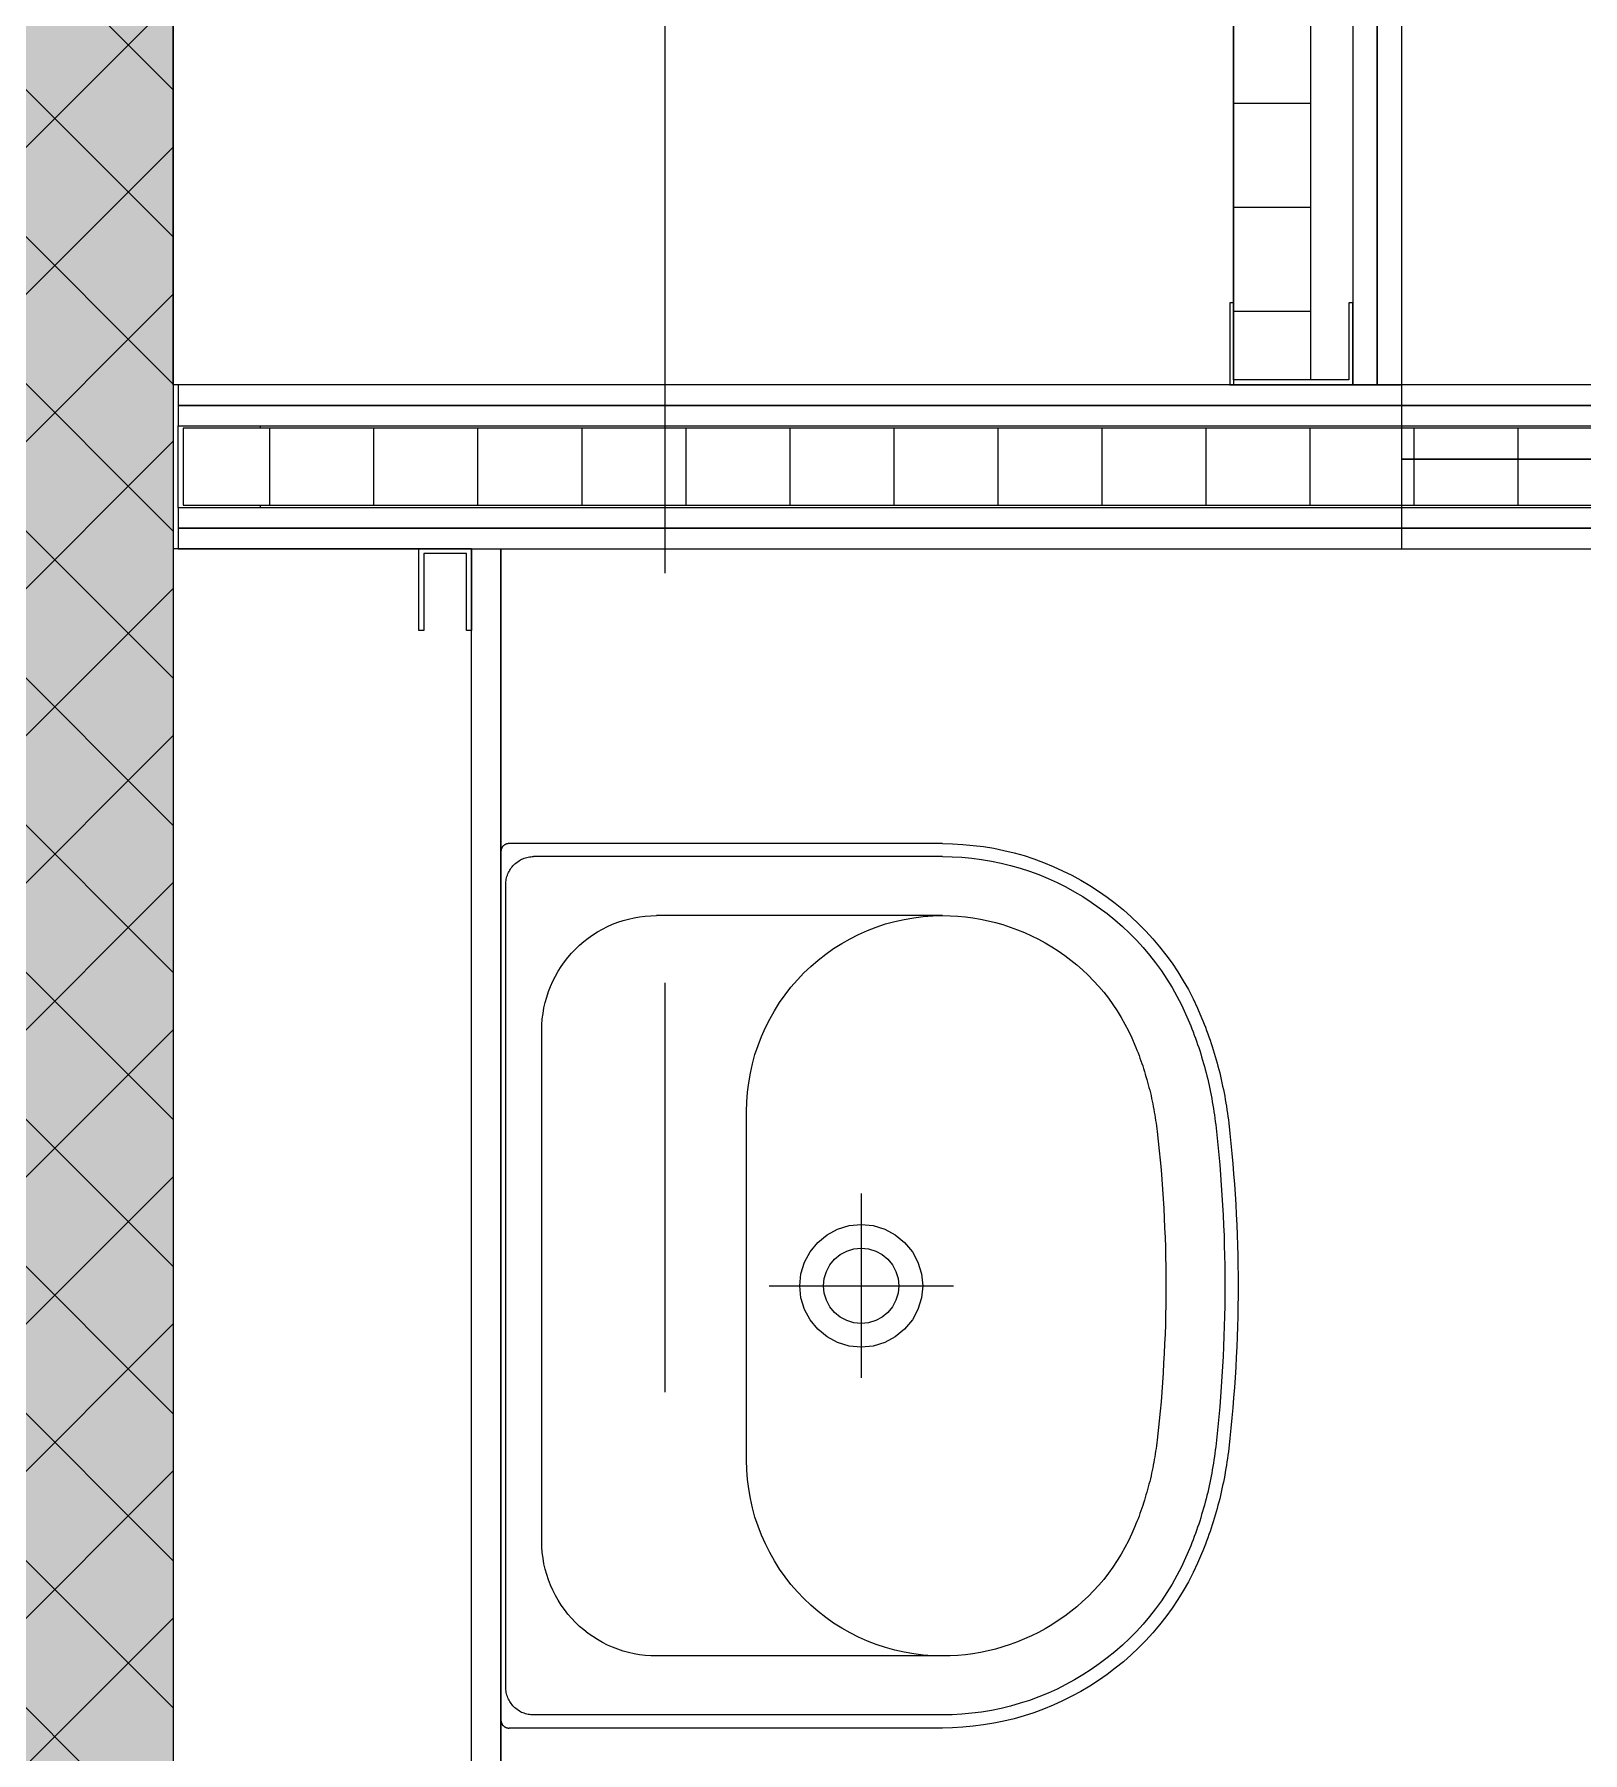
# Model space of a CAD drawing. Header units: millimetres. Extents: x -5 to 111, y -3 to 86.
# Drawn here: x 14.715 to 15.66, y 41.03 to 42.079 of the extents above; entities that cross this region are included whole.
import ezdxf

# ---------------------------------------------------------------- set-up
doc = ezdxf.new("R2010")
doc.units = ezdxf.units.MM
doc.linetypes.add('MITTE', pattern=[2, 1.25, -0.25, 0.25, -0.25])
doc.layers.add('A1------H-', color=8, linetype='Continuous')
for name, color, linetype, lineweight in [('A1E00---E-', 3, 'MITTE', 25), ('A1E6----E-', 3, 'Continuous', 25), ('A1E6----H-', 5, 'Continuous', 18), ('A1I4----E-', 92, 'Continuous', 25), ('A1M11---E-', 3, 'Continuous', 25), ('A1M11---H-', 5, 'Continuous', 25), ('A1Z21---E-', 210, 'Continuous', 18)]:
    doc.layers.add(name, color=color, linetype=linetype, lineweight=lineweight)
doc.styles.add('ARIAL', font='ARIAL.TTF')

# ---------------------------------------------------------------- blocks, each defined once
blk = doc.blocks.new('BBL Waschtisch')
at = {"layer": 'A1I4----E-', "lineweight": 5}
for p, q in [((-0.2699, 0.2207), (-0.27, 0.2205)), ((-0.27, 0.2205), (-0.27, 0.2202)), ((-0.2698, 0.2215), (-0.2699, 0.2212)), ((-0.2699, 0.2212), (-0.2699, 0.221)), ((-0.2699, 0.221), (-0.2699, 0.2207)), ((-0.2697, 0.2217), (-0.2698, 0.2215)), ((-0.2696, 0.2219), (-0.2697, 0.2217)), ((-0.2695, 0.2221), (-0.2696, 0.2219)), ((-0.2694, 0.2224), (-0.2695, 0.2221)), ((-0.2693, 0.2226), (-0.2694, 0.2224)), ((-0.2692, 0.2228), (-0.2693, 0.2226)), ((-0.269, 0.223), (-0.2692, 0.2228)), ((-0.2689, 0.2232), (-0.269, 0.223)), ((-0.2687, 0.2234), (-0.2689, 0.2232)), ((-0.2685, 0.2235), (-0.2687, 0.2234)), ((-0.2684, 0.2237), (-0.2685, 0.2235)), ((-0.2682, 0.2239), (-0.2684, 0.2237)), ((-0.268, 0.224), (-0.2682, 0.2239)), ((-0.2678, 0.2242), (-0.268, 0.224)), ((-0.2676, 0.2243), (-0.2678, 0.2242)), ((-0.2674, 0.2244), (-0.2676, 0.2243)), ((-0.2671, 0.2245), (-0.2674, 0.2244)), ((-0.2669, 0.2246), (-0.2671, 0.2245)), ((-0.2667, 0.2247), (-0.2669, 0.2246)), ((-0.2665, 0.2248), (-0.2667, 0.2247)), ((-0.2662, 0.2249), (-0.2665, 0.2248)), ((-0.266, 0.2249), (-0.2662, 0.2249)), ((-0.2657, 0.2249), (-0.266, 0.2249)), ((-0.2655, 0.225), (-0.2657, 0.2249)), ((-0.2652, 0.225), (-0.2655, 0.225)), ((-0.265, 0.225), (-0.2652, 0.225)), ((-0.265, 0.225), (0.265, 0.225)), ((-0.253, 0.22), (-0.2523, 0.2204)), ((-0.2523, 0.2204), (-0.2515, 0.2207)), ((-0.2515, 0.2207), (-0.2507, 0.221)), ((-0.2507, 0.221), (-0.2499, 0.2213)), ((-0.2499, 0.2213), (-0.2491, 0.2215)), ((-0.2491, 0.2215), (-0.2483, 0.2217)), ((-0.2483, 0.2217), (-0.2475, 0.2218)), ((-0.2475, 0.2218), (-0.2467, 0.2219)), ((-0.2467, 0.2219), (-0.2458, 0.222)), ((-0.2458, 0.222), (-0.245, 0.222)), ((-0.245, 0.222), (0.245, 0.222)), ((0.245, 0.222), (0.2458, 0.222)), ((0.2458, 0.222), (0.2467, 0.2219)), ((0.2467, 0.2219), (0.2475, 0.2218)), ((0.2475, 0.2218), (0.2483, 0.2217)), ((0.2483, 0.2217), (0.2491, 0.2215)), ((0.2491, 0.2215), (0.2499, 0.2213)), ((0.2499, 0.2213), (0.2507, 0.221)), ((0.2507, 0.221), (0.2515, 0.2207)), ((0.2515, 0.2207), (0.2523, 0.2204)), ((0.2523, 0.2204), (0.253, 0.22)), ((0.2652, 0.225), (0.265, 0.225)), ((0.2655, 0.225), (0.2652, 0.225)), ((0.2657, 0.2249), (0.2655, 0.225)), ((0.266, 0.2249), (0.2657, 0.2249)), ((0.2662, 0.2249), (0.266, 0.2249)), ((0.2665, 0.2248), (0.2662, 0.2249)), ((0.2667, 0.2247), (0.2665, 0.2248)), ((0.2669, 0.2246), (0.2667, 0.2247)), ((0.2671, 0.2245), (0.2669, 0.2246)), ((0.2674, 0.2244), (0.2671, 0.2245)), ((0.2676, 0.2243), (0.2674, 0.2244)), ((0.2678, 0.2242), (0.2676, 0.2243)), ((0.268, 0.224), (0.2678, 0.2242)), ((0.2682, 0.2239), (0.268, 0.224)), ((0.2684, 0.2237), (0.2682, 0.2239)), ((0.2685, 0.2235), (0.2684, 0.2237)), ((0.2687, 0.2234), (0.2685, 0.2235)), ((0.2689, 0.2232), (0.2687, 0.2234)), ((0.269, 0.223), (0.2689, 0.2232)), ((0.2692, 0.2228), (0.269, 0.223)), ((0.2693, 0.2226), (0.2692, 0.2228)), ((0.2694, 0.2224), (0.2693, 0.2226)), ((0.2695, 0.2221), (0.2694, 0.2224)), ((0.2696, 0.2219), (0.2695, 0.2221)), ((0.2697, 0.2217), (0.2696, 0.2219)), ((0.2698, 0.2215), (0.2697, 0.2217)), ((0.2699, 0.2212), (0.2698, 0.2215)), ((0.2699, 0.221), (0.2699, 0.2212)), ((0.2699, 0.2207), (0.2699, 0.221)), ((0.27, 0.2205), (0.2699, 0.2207)), ((0.27, 0.2202), (0.27, 0.2205)), ((-0.27, 0.2202), (-0.27, 0.22)), ((-0.27, -0.0445), (-0.27, 0.22)), ((-0.2615, 0.2091), (-0.2613, 0.2099)), ((-0.2613, 0.2099), (-0.261, 0.2107)), ((-0.261, 0.2107), (-0.2607, 0.2115)), ((-0.2607, 0.2115), (-0.2604, 0.2123)), ((-0.2604, 0.2123), (-0.26, 0.213)), ((-0.26, 0.213), (-0.2596, 0.2137)), ((-0.2596, 0.2137), (-0.2591, 0.2144)), ((-0.2591, 0.2144), (-0.2587, 0.2151)), ((-0.2587, 0.2151), (-0.2581, 0.2158)), ((-0.2581, 0.2158), (-0.2576, 0.2164)), ((-0.2576, 0.2164), (-0.257, 0.217)), ((-0.257, 0.217), (-0.2564, 0.2176)), ((-0.2564, 0.2176), (-0.2558, 0.2181)), ((-0.2558, 0.2181), (-0.2551, 0.2187)), ((-0.2551, 0.2187), (-0.2544, 0.2191)), ((-0.2544, 0.2191), (-0.2537, 0.2196)), ((-0.2537, 0.2196), (-0.253, 0.22)), ((0.253, 0.22), (0.2537, 0.2196)), ((0.2537, 0.2196), (0.2544, 0.2191)), ((0.2544, 0.2191), (0.2551, 0.2187)), ((0.2551, 0.2187), (0.2558, 0.2181)), ((0.2558, 0.2181), (0.2564, 0.2176)), ((0.2564, 0.2176), (0.257, 0.217)), ((0.257, 0.217), (0.2576, 0.2164)), ((0.2576, 0.2164), (0.2581, 0.2158)), ((0.2581, 0.2158), (0.2587, 0.2151)), ((0.2587, 0.2151), (0.2591, 0.2144)), ((0.2591, 0.2144), (0.2596, 0.2137)), ((0.2596, 0.2137), (0.26, 0.213)), ((0.26, 0.213), (0.2604, 0.2123)), ((0.2604, 0.2123), (0.2607, 0.2115)), ((0.2607, 0.2115), (0.261, 0.2107)), ((0.261, 0.2107), (0.2613, 0.2099)), ((0.2613, 0.2099), (0.2615, 0.2091)), ((0.27, 0.22), (0.27, 0.2202)), ((0.27, -0.0445), (0.27, 0.22)), ((-0.27, 0.016), (-0.27, 0.203)), ((-0.262, 0.2058), (-0.2619, 0.2067)), ((-0.262, 0.205), (-0.262, 0.2058)), ((-0.262, -0.0445), (-0.262, 0.205)), ((-0.2619, 0.2067), (-0.2618, 0.2075)), ((-0.2618, 0.2075), (-0.2617, 0.2083)), ((-0.2617, 0.2083), (-0.2615, 0.2091)), ((-0.1663, 0.1992), (-0.1629, 0.1997)), ((-0.1629, 0.1997), (-0.1594, 0.1999)), ((-0.1594, 0.1999), (-0.156, 0.2)), ((-0.156, 0.2), (0.156, 0.2)), ((0.156, 0.2), (0.1594, 0.1999)), ((0.1594, 0.1999), (0.1629, 0.1997)), ((0.1629, 0.1997), (0.1663, 0.1992)), ((0.2615, 0.2091), (0.2617, 0.2083)), ((0.2617, 0.2083), (0.2618, 0.2075)), ((0.2618, 0.2075), (0.2619, 0.2067)), ((0.2619, 0.2067), (0.262, 0.2058)), ((0.262, 0.2058), (0.262, 0.205)), ((0.262, -0.0445), (0.262, 0.205)), ((0.27, 0.016), (0.27, 0.203)), ((-0.1949, 0.1882), (-0.192, 0.19)), ((-0.192, 0.19), (-0.189, 0.1917)), ((-0.189, 0.1917), (-0.1859, 0.1933)), ((-0.1859, 0.1933), (-0.1828, 0.1947)), ((-0.1828, 0.1947), (-0.1796, 0.1959)), ((-0.1796, 0.1959), (-0.1763, 0.197)), ((-0.1763, 0.197), (-0.173, 0.1979)), ((-0.173, 0.1979), (-0.1697, 0.1987)), ((-0.1697, 0.1987), (-0.1663, 0.1992)), ((0.1663, 0.1992), (0.1697, 0.1987)), ((0.1697, 0.1987), (0.173, 0.1979)), ((0.173, 0.1979), (0.1763, 0.197)), ((0.1763, 0.197), (0.1796, 0.1959)), ((0.1796, 0.1959), (0.1828, 0.1947)), ((0.1828, 0.1947), (0.1859, 0.1933)), ((0.1859, 0.1933), (0.189, 0.1917)), ((0.189, 0.1917), (0.192, 0.19)), ((0.192, 0.19), (0.1949, 0.1882)), ((-0.2079, 0.177), (-0.2055, 0.1795)), ((-0.2055, 0.1795), (-0.203, 0.1819)), ((-0.203, 0.1819), (-0.2004, 0.1841)), ((-0.2004, 0.1841), (-0.1977, 0.1862)), ((-0.1977, 0.1862), (-0.1949, 0.1882)), ((0.1949, 0.1882), (0.1977, 0.1862)), ((0.1977, 0.1862), (0.2004, 0.1841)), ((0.2004, 0.1841), (0.203, 0.1819)), ((0.203, 0.1819), (0.2055, 0.1795)), ((0.2055, 0.1795), (0.2079, 0.177)), ((-0.216, 0.166), (-0.2142, 0.1689)), ((-0.2142, 0.1689), (-0.2122, 0.1717)), ((-0.2122, 0.1717), (-0.2101, 0.1744)), ((-0.2101, 0.1744), (-0.2079, 0.177)), ((0.2079, 0.177), (0.2101, 0.1744)), ((0.2101, 0.1744), (0.2122, 0.1717)), ((0.2122, 0.1717), (0.2142, 0.1689)), ((0.2142, 0.1689), (0.216, 0.166)), ((-0.2207, 0.1568), (-0.2193, 0.1599)), ((-0.2193, 0.1599), (-0.2177, 0.163)), ((-0.2177, 0.163), (-0.216, 0.166)), ((0.216, 0.166), (0.2177, 0.163)), ((0.2177, 0.163), (0.2193, 0.1599)), ((0.2193, 0.1599), (0.2207, 0.1568)), ((-0.2247, 0.1437), (-0.2239, 0.147)), ((-0.2239, 0.147), (-0.223, 0.1503)), ((-0.223, 0.1503), (-0.2219, 0.1536)), ((-0.2219, 0.1536), (-0.2207, 0.1568)), ((0.2207, 0.1568), (0.2219, 0.1536)), ((0.2219, 0.1536), (0.223, 0.1503)), ((0.223, 0.1503), (0.2239, 0.147)), ((0.2239, 0.147), (0.2247, 0.1437)), ((-0.2259, 0.1334), (-0.2257, 0.1369)), ((-0.2257, 0.1369), (-0.2252, 0.1403)), ((-0.2252, 0.1403), (-0.2247, 0.1437)), ((0.2247, 0.1437), (0.2252, 0.1403)), ((0.2252, 0.1403), (0.2257, 0.1369)), ((0.2257, 0.1369), (0.2259, 0.1334)), ((-0.226, 0.13), (-0.2259, 0.1334)), ((-0.226, -0.0445), (-0.226, 0.13)), ((0.2259, 0.1334), (0.226, 0.13)), ((0.226, -0.0445), (0.226, 0.13)), ((-0.1298, 0.0727), (-0.124, 0.0737)), ((-0.124, 0.0737), (-0.1182, 0.0744)), ((-0.1182, 0.0744), (-0.1124, 0.0749)), ((-0.1124, 0.0749), (-0.1065, 0.075)), ((-0.1065, 0.075), (0.1065, 0.075)), ((0.1065, 0.075), (0.1124, 0.0749)), ((0.1124, 0.0749), (0.1182, 0.0744)), ((0.1182, 0.0744), (0.124, 0.0737)), ((0.124, 0.0737), (0.1298, 0.0727)), ((-0.1628, 0.0609), (-0.1576, 0.0635)), ((-0.1576, 0.0635), (-0.1522, 0.0659)), ((-0.1522, 0.0659), (-0.1468, 0.068)), ((-0.1468, 0.068), (-0.1412, 0.0699)), ((-0.1412, 0.0699), (-0.1355, 0.0714)), ((-0.1355, 0.0714), (-0.1298, 0.0727)), ((0.1298, 0.0727), (0.1355, 0.0714)), ((0.1355, 0.0714), (0.1412, 0.0699)), ((0.1412, 0.0699), (0.1468, 0.068)), ((0.1468, 0.068), (0.1522, 0.0659)), ((0.1522, 0.0659), (0.1576, 0.0635)), ((0.1576, 0.0635), (0.1628, 0.0609)), ((-0.1777, 0.0515), (-0.1729, 0.0549)), ((-0.1729, 0.0549), (-0.1679, 0.058)), ((-0.1679, 0.058), (-0.1628, 0.0609)), ((0, 0.0612), (0, -0.0513)), ((0.1628, 0.0609), (0.1679, 0.058)), ((0.1679, 0.058), (0.1729, 0.0549)), ((0.1729, 0.0549), (0.1777, 0.0515)), ((-0.191, 0.04), (-0.1868, 0.044)), ((-0.1868, 0.044), (-0.1823, 0.0479)), ((-0.1823, 0.0479), (-0.1777, 0.0515)), ((-0.0073, 0.0418), (0, 0.0425)), ((-0.0073, 0.0418), (0, 0.0425)), ((0, 0.0425), (0.0073, 0.0418)), ((0, 0.0425), (0.0073, 0.0418)), ((0.1777, 0.0515), (0.1823, 0.0479)), ((0.1823, 0.0479), (0.1868, 0.044)), ((0.1868, 0.044), (0.191, 0.04)), ((-0.1989, 0.0313), (-0.195, 0.0358)), ((-0.195, 0.0358), (-0.191, 0.04)), ((-0.0312, 0.0258), (-0.0265, 0.0315)), ((-0.0312, 0.0258), (-0.0265, 0.0315)), ((-0.0265, 0.0315), (-0.0208, 0.0362)), ((-0.0265, 0.0315), (-0.0208, 0.0362)), ((-0.0208, 0.0362), (-0.0144, 0.0396)), ((-0.0208, 0.0362), (-0.0144, 0.0396)), ((-0.0144, 0.0396), (-0.0073, 0.0418)), ((-0.0144, 0.0396), (-0.0073, 0.0418)), ((0.0073, 0.0418), (0.0144, 0.0396)), ((0.0073, 0.0418), (0.0144, 0.0396)), ((0.0144, 0.0396), (0.0208, 0.0362)), ((0.0144, 0.0396), (0.0208, 0.0362)), ((0.0208, 0.0362), (0.0265, 0.0315)), ((0.0208, 0.0362), (0.0265, 0.0315)), ((0.0265, 0.0315), (0.0312, 0.0258)), ((0.0265, 0.0315), (0.0312, 0.0258)), ((0.191, 0.04), (0.195, 0.0358)), ((0.195, 0.0358), (0.1989, 0.0313)), ((-0.209, 0.0169), (-0.2059, 0.0219)), ((-0.2059, 0.0219), (-0.2025, 0.0267)), ((-0.2025, 0.0267), (-0.1989, 0.0313)), ((-0.0346, 0.0194), (-0.0312, 0.0258)), ((-0.0346, 0.0194), (-0.0312, 0.0258)), ((-0.0191, 0.0178), (-0.0163, 0.0213)), ((-0.0191, 0.0178), (-0.0163, 0.0213)), ((-0.0163, 0.0213), (-0.0128, 0.0241)), ((-0.0163, 0.0213), (-0.0128, 0.0241)), ((-0.0128, 0.0241), (-0.0088, 0.0262)), ((-0.0128, 0.0241), (-0.0088, 0.0262)), ((-0.0088, 0.0262), (-0.0045, 0.0276)), ((-0.0088, 0.0262), (-0.0045, 0.0276)), ((-0.0045, 0.0276), (0, 0.028)), ((-0.0045, 0.0276), (0, 0.028)), ((0, 0.028), (0.0045, 0.0276)), ((0, 0.028), (0.0045, 0.0276)), ((0.0045, 0.0276), (0.0088, 0.0262)), ((0.0045, 0.0276), (0.0088, 0.0262)), ((0.0088, 0.0262), (0.0128, 0.0241)), ((0.0088, 0.0262), (0.0128, 0.0241)), ((0.0128, 0.0241), (0.0163, 0.0213)), ((0.0128, 0.0241), (0.0163, 0.0213)), ((0.0163, 0.0213), (0.0191, 0.0178)), ((0.0163, 0.0213), (0.0191, 0.0178)), ((0.0312, 0.0258), (0.0346, 0.0194)), ((0.0312, 0.0258), (0.0346, 0.0194)), ((0.1989, 0.0313), (0.2025, 0.0267)), ((0.2025, 0.0267), (0.2059, 0.0219)), ((0.2059, 0.0219), (0.209, 0.0169)), ((-0.2145, 0.0066), (-0.2119, 0.0118)), ((-0.2119, 0.0118), (-0.209, 0.0169)), ((-0.0375, 0.005), (-0.0368, 0.0123)), ((-0.0375, 0.005), (-0.0368, 0.0123)), ((-0.0368, 0.0123), (-0.0346, 0.0194)), ((-0.0368, 0.0123), (-0.0346, 0.0194)), ((-0.0226, 0.0095), (-0.0212, 0.0138)), ((-0.0226, 0.0095), (-0.0212, 0.0138)), ((-0.0212, 0.0138), (-0.0191, 0.0178)), ((-0.0212, 0.0138), (-0.0191, 0.0178)), ((0.0191, 0.0178), (0.0212, 0.0138)), ((0.0191, 0.0178), (0.0212, 0.0138)), ((0.0212, 0.0138), (0.0226, 0.0095)), ((0.0212, 0.0138), (0.0226, 0.0095)), ((0.0346, 0.0194), (0.0368, 0.0123)), ((0.0346, 0.0194), (0.0368, 0.0123)), ((0.0368, 0.0123), (0.0375, 0.005)), ((0.0368, 0.0123), (0.0375, 0.005)), ((0.209, 0.0169), (0.2119, 0.0118)), ((0.2119, 0.0118), (0.2145, 0.0066)), ((-0.219, -0.0042), (-0.2169, 0.0012)), ((-0.2169, 0.0012), (-0.2145, 0.0066)), ((0.0563, 0.005), (-0.0562, 0.005)), ((-0.0368, -0.0023), (-0.0375, 0.005)), ((-0.0368, -0.0023), (-0.0375, 0.005)), ((-0.023, 0.005), (-0.0226, 0.0095)), ((-0.023, 0.005), (-0.0226, 0.0095)), ((-0.0226, 0.0005), (-0.023, 0.005)), ((-0.0226, 0.0005), (-0.023, 0.005)), ((-0.0212, -0.0038), (-0.0226, 0.0005)), ((-0.0212, -0.0038), (-0.0226, 0.0005)), ((0.0226, 0.0005), (0.0212, -0.0038)), ((0.0226, 0.0005), (0.0212, -0.0038)), ((0.0226, 0.0095), (0.023, 0.005)), ((0.0226, 0.0095), (0.023, 0.005)), ((0.023, 0.005), (0.0226, 0.0005)), ((0.023, 0.005), (0.0226, 0.0005)), ((0.0375, 0.005), (0.0368, -0.0023)), ((0.0375, 0.005), (0.0368, -0.0023)), ((0.2145, 0.0066), (0.2169, 0.0012)), ((0.2169, 0.0012), (0.219, -0.0042)), ((-0.2224, -0.0155), (-0.2209, -0.0098)), ((-0.2209, -0.0098), (-0.219, -0.0042)), ((-0.0346, -0.0094), (-0.0368, -0.0023)), ((-0.0346, -0.0094), (-0.0368, -0.0023)), ((-0.0312, -0.0158), (-0.0346, -0.0094)), ((-0.0312, -0.0158), (-0.0346, -0.0094)), ((-0.0191, -0.0078), (-0.0212, -0.0038)), ((-0.0191, -0.0078), (-0.0212, -0.0038)), ((-0.0163, -0.0113), (-0.0191, -0.0078)), ((-0.0163, -0.0113), (-0.0191, -0.0078)), ((0.0191, -0.0078), (0.0163, -0.0113)), ((0.0191, -0.0078), (0.0163, -0.0113)), ((0.0212, -0.0038), (0.0191, -0.0078)), ((0.0212, -0.0038), (0.0191, -0.0078)), ((0.0346, -0.0094), (0.0312, -0.0158)), ((0.0346, -0.0094), (0.0312, -0.0158)), ((0.0368, -0.0023), (0.0346, -0.0094)), ((0.0368, -0.0023), (0.0346, -0.0094)), ((0.219, -0.0042), (0.2209, -0.0098)), ((0.2209, -0.0098), (0.2224, -0.0155)), ((-0.2237, -0.0212), (-0.2224, -0.0155)), ((-0.0265, -0.0215), (-0.0312, -0.0158)), ((-0.0265, -0.0215), (-0.0312, -0.0158)), ((-0.0128, -0.0141), (-0.0163, -0.0113)), ((-0.0128, -0.0141), (-0.0163, -0.0113)), ((-0.0088, -0.0162), (-0.0128, -0.0141)), ((-0.0088, -0.0162), (-0.0128, -0.0141)), ((-0.0045, -0.0176), (-0.0088, -0.0162)), ((-0.0045, -0.0176), (-0.0088, -0.0162)), ((0, -0.018), (-0.0045, -0.0176)), ((0, -0.018), (-0.0045, -0.0176)), ((0.0045, -0.0176), (0, -0.018)), ((0.0045, -0.0176), (0, -0.018)), ((0.0088, -0.0162), (0.0045, -0.0176)), ((0.0088, -0.0162), (0.0045, -0.0176)), ((0.0128, -0.0141), (0.0088, -0.0162)), ((0.0128, -0.0141), (0.0088, -0.0162)), ((0.0163, -0.0113), (0.0128, -0.0141)), ((0.0163, -0.0113), (0.0128, -0.0141)), ((0.0312, -0.0158), (0.0265, -0.0215)), ((0.0312, -0.0158), (0.0265, -0.0215)), ((0.2224, -0.0155), (0.2237, -0.0212)), ((-0.2254, -0.0328), (-0.2247, -0.027)), ((-0.2247, -0.027), (-0.2237, -0.0212)), ((-0.0208, -0.0262), (-0.0265, -0.0215)), ((-0.0208, -0.0262), (-0.0265, -0.0215)), ((-0.0144, -0.0296), (-0.0208, -0.0262)), ((-0.0144, -0.0296), (-0.0208, -0.0262)), ((-0.0073, -0.0318), (-0.0144, -0.0296)), ((-0.0073, -0.0318), (-0.0144, -0.0296)), ((0.0144, -0.0296), (0.0073, -0.0318)), ((0.0144, -0.0296), (0.0073, -0.0318)), ((0.0208, -0.0262), (0.0144, -0.0296)), ((0.0208, -0.0262), (0.0144, -0.0296)), ((0.0265, -0.0215), (0.0208, -0.0262)), ((0.0265, -0.0215), (0.0208, -0.0262)), ((0.2237, -0.0212), (0.2247, -0.027)), ((0.2247, -0.027), (0.2254, -0.0328)), ((-0.226, -0.0445), (-0.2259, -0.0386)), ((-0.2259, -0.0386), (-0.2254, -0.0328)), ((0, -0.0325), (-0.0073, -0.0318)), ((0, -0.0325), (-0.0073, -0.0318)), ((0.0073, -0.0318), (0, -0.0325)), ((0.0073, -0.0318), (0, -0.0325)), ((0.2254, -0.0328), (0.2259, -0.0386)), ((0.2259, -0.0386), (0.226, -0.0445)), ((-0.2699, -0.0508), (-0.27, -0.0445)), ((-0.2695, -0.0571), (-0.2699, -0.0508)), ((-0.2619, -0.0505), (-0.262, -0.0445)), ((-0.2616, -0.0565), (-0.2619, -0.0505)), ((-0.2259, -0.0492), (-0.226, -0.0445)), ((-0.2257, -0.0539), (-0.2259, -0.0492)), ((0.2259, -0.0492), (0.2257, -0.0539)), ((0.226, -0.0445), (0.2259, -0.0492)), ((0.2619, -0.0505), (0.2616, -0.0565)), ((0.262, -0.0445), (0.2619, -0.0505)), ((0.2699, -0.0508), (0.2695, -0.0571)), ((0.27, -0.0445), (0.2699, -0.0508)), ((-0.2689, -0.0634), (-0.2695, -0.0571)), ((-0.261, -0.0625), (-0.2616, -0.0565)), ((-0.2602, -0.0685), (-0.261, -0.0625)), ((-0.2252, -0.0586), (-0.2257, -0.0539)), ((-0.2246, -0.0632), (-0.2252, -0.0586)), ((0.2252, -0.0586), (0.2246, -0.0632)), ((0.2257, -0.0539), (0.2252, -0.0586)), ((0.261, -0.0625), (0.2602, -0.0685)), ((0.2616, -0.0565), (0.261, -0.0625)), ((0.2695, -0.0571), (0.2689, -0.0634)), ((-0.2681, -0.0697), (-0.2689, -0.0634)), ((-0.2671, -0.0759), (-0.2681, -0.0697)), ((-0.2592, -0.0745), (-0.2602, -0.0685)), ((-0.2238, -0.0678), (-0.2246, -0.0632)), ((-0.2229, -0.0724), (-0.2238, -0.0678)), ((-0.2218, -0.077), (-0.2229, -0.0724)), ((0.2229, -0.0724), (0.2218, -0.077)), ((0.2238, -0.0678), (0.2229, -0.0724)), ((0.2246, -0.0632), (0.2238, -0.0678)), ((0.2602, -0.0685), (0.2592, -0.0745)), ((0.2681, -0.0697), (0.2671, -0.0759)), ((0.2689, -0.0634), (0.2681, -0.0697)), ((-0.2658, -0.0821), (-0.2671, -0.0759)), ((-0.2643, -0.0883), (-0.2658, -0.0821)), ((-0.258, -0.0804), (-0.2592, -0.0745)), ((-0.2566, -0.0862), (-0.258, -0.0804)), ((-0.2205, -0.0815), (-0.2218, -0.077)), ((-0.219, -0.086), (-0.2205, -0.0815)), ((0.2205, -0.0815), (0.219, -0.086)), ((0.2218, -0.077), (0.2205, -0.0815)), ((0.258, -0.0804), (0.2566, -0.0862)), ((0.2592, -0.0745), (0.258, -0.0804)), ((0.2658, -0.0821), (0.2643, -0.0883)), ((0.2671, -0.0759), (0.2658, -0.0821)), ((-0.2626, -0.0944), (-0.2643, -0.0883)), ((-0.2606, -0.1004), (-0.2626, -0.0944)), ((-0.2549, -0.092), (-0.2566, -0.0862)), ((-0.2531, -0.0977), (-0.2549, -0.092)), ((-0.2174, -0.0904), (-0.219, -0.086)), ((-0.2156, -0.0947), (-0.2174, -0.0904)), ((0.2174, -0.0904), (0.2156, -0.0947)), ((0.219, -0.086), (0.2174, -0.0904)), ((0.2549, -0.092), (0.2531, -0.0977)), ((0.2566, -0.0862), (0.2549, -0.092)), ((0.2626, -0.0944), (0.2606, -0.1004)), ((0.2643, -0.0883), (0.2626, -0.0944)), ((-0.2584, -0.1063), (-0.2606, -0.1004)), ((-0.251, -0.1034), (-0.2531, -0.0977)), ((-0.2487, -0.109), (-0.251, -0.1034)), ((-0.2137, -0.099), (-0.2156, -0.0947)), ((-0.2116, -0.1032), (-0.2137, -0.099)), ((-0.2094, -0.1073), (-0.2116, -0.1032)), ((0.2116, -0.1032), (0.2094, -0.1073)), ((0.2137, -0.099), (0.2116, -0.1032)), ((0.2156, -0.0947), (0.2137, -0.099)), ((0.251, -0.1034), (0.2487, -0.109)), ((0.2531, -0.0977), (0.251, -0.1034)), ((0.2606, -0.1004), (0.2584, -0.1063)), ((-0.256, -0.1122), (-0.2584, -0.1063)), ((-0.2534, -0.1179), (-0.256, -0.1122)), ((-0.2462, -0.1145), (-0.2487, -0.109)), ((-0.2435, -0.1199), (-0.2462, -0.1145)), ((-0.207, -0.1114), (-0.2094, -0.1073)), ((-0.2044, -0.1153), (-0.207, -0.1114)), ((-0.2017, -0.1192), (-0.2044, -0.1153)), ((0.2044, -0.1153), (0.2017, -0.1192)), ((0.207, -0.1114), (0.2044, -0.1153)), ((0.2094, -0.1073), (0.207, -0.1114)), ((0.2462, -0.1145), (0.2435, -0.1199)), ((0.2487, -0.109), (0.2462, -0.1145)), ((0.256, -0.1122), (0.2534, -0.1179)), ((0.2584, -0.1063), (0.256, -0.1122)), ((-0.2506, -0.1236), (-0.2534, -0.1179)), ((-0.2476, -0.1291), (-0.2506, -0.1236)), ((-0.2406, -0.1252), (-0.2435, -0.1199)), ((-0.2376, -0.1303), (-0.2406, -0.1252)), ((-0.1989, -0.1229), (-0.2017, -0.1192)), ((-0.1959, -0.1266), (-0.1989, -0.1229)), ((0.1989, -0.1229), (0.1959, -0.1266)), ((0.2017, -0.1192), (0.1989, -0.1229)), ((0.2406, -0.1252), (0.2376, -0.1303)), ((0.2435, -0.1199), (0.2406, -0.1252)), ((0.2506, -0.1236), (0.2476, -0.1291)), ((0.2534, -0.1179), (0.2506, -0.1236)), ((-0.2444, -0.1346), (-0.2476, -0.1291)), ((-0.2409, -0.1399), (-0.2444, -0.1346)), ((-0.2343, -0.1354), (-0.2376, -0.1303)), ((-0.2308, -0.1403), (-0.2343, -0.1354)), ((-0.1928, -0.1301), (-0.1959, -0.1266)), ((-0.1896, -0.1335), (-0.1928, -0.1301)), ((-0.1862, -0.1368), (-0.1896, -0.1335)), ((0.1896, -0.1335), (0.1862, -0.1368)), ((0.1928, -0.1301), (0.1896, -0.1335)), ((0.1959, -0.1266), (0.1928, -0.1301)), ((0.2343, -0.1354), (0.2308, -0.1403)), ((0.2376, -0.1303), (0.2343, -0.1354)), ((0.2444, -0.1346), (0.2409, -0.1399)), ((0.2476, -0.1291), (0.2444, -0.1346)), ((-0.2373, -0.1451), (-0.2409, -0.1399)), ((-0.2335, -0.1501), (-0.2373, -0.1451)), ((-0.2272, -0.1452), (-0.2308, -0.1403)), ((-0.2234, -0.1498), (-0.2272, -0.1452)), ((-0.1828, -0.14), (-0.1862, -0.1368)), ((-0.1792, -0.143), (-0.1828, -0.14)), ((-0.1755, -0.1459), (-0.1792, -0.143)), ((-0.1717, -0.1486), (-0.1755, -0.1459)), ((0.1755, -0.1459), (0.1717, -0.1486)), ((0.1792, -0.143), (0.1755, -0.1459)), ((0.1828, -0.14), (0.1792, -0.143)), ((0.1862, -0.1368), (0.1828, -0.14)), ((0.2272, -0.1452), (0.2234, -0.1498)), ((0.2308, -0.1403), (0.2272, -0.1452)), ((0.2373, -0.1451), (0.2335, -0.1501)), ((0.2409, -0.1399), (0.2373, -0.1451)), ((-0.2295, -0.155), (-0.2335, -0.1501)), ((-0.2253, -0.1597), (-0.2295, -0.155)), ((-0.2194, -0.1544), (-0.2234, -0.1498)), ((-0.2153, -0.1587), (-0.2194, -0.1544)), ((-0.1678, -0.1513), (-0.1717, -0.1486)), ((-0.1638, -0.1537), (-0.1678, -0.1513)), ((-0.1597, -0.156), (-0.1638, -0.1537)), ((-0.1556, -0.1582), (-0.1597, -0.156)), ((0.1597, -0.156), (0.1556, -0.1582)), ((0.1638, -0.1537), (0.1597, -0.156)), ((0.1678, -0.1513), (0.1638, -0.1537)), ((0.1717, -0.1486), (0.1678, -0.1513)), ((0.2194, -0.1544), (0.2153, -0.1587)), ((0.2234, -0.1498), (0.2194, -0.1544)), ((0.2295, -0.155), (0.2253, -0.1597)), ((0.2335, -0.1501), (0.2295, -0.155)), ((-0.221, -0.1643), (-0.2253, -0.1597)), ((-0.2165, -0.1688), (-0.221, -0.1643)), ((-0.211, -0.163), (-0.2153, -0.1587)), ((-0.2065, -0.167), (-0.211, -0.163)), ((-0.2019, -0.1709), (-0.2065, -0.167)), ((-0.1513, -0.1602), (-0.1556, -0.1582)), ((-0.147, -0.1621), (-0.1513, -0.1602)), ((-0.1454, -0.1627), (-0.147, -0.1621)), ((-0.1438, -0.1633), (-0.1454, -0.1627)), ((-0.1422, -0.164), (-0.1438, -0.1633)), ((-0.1406, -0.1646), (-0.1422, -0.164)), ((-0.139, -0.1651), (-0.1406, -0.1646)), ((-0.1374, -0.1657), (-0.139, -0.1651)), ((-0.1358, -0.1663), (-0.1374, -0.1657)), ((-0.1342, -0.1668), (-0.1358, -0.1663)), ((-0.1326, -0.1673), (-0.1342, -0.1668)), ((-0.1309, -0.1679), (-0.1326, -0.1673)), ((0.1326, -0.1673), (0.1309, -0.1679)), ((0.1342, -0.1668), (0.1326, -0.1673)), ((0.1358, -0.1663), (0.1342, -0.1668)), ((0.1374, -0.1657), (0.1358, -0.1663)), ((0.139, -0.1651), (0.1374, -0.1657)), ((0.1406, -0.1646), (0.139, -0.1651)), ((0.1422, -0.164), (0.1406, -0.1646)), ((0.1438, -0.1633), (0.1422, -0.164)), ((0.1454, -0.1627), (0.1438, -0.1633)), ((0.147, -0.1621), (0.1454, -0.1627)), ((0.1513, -0.1602), (0.147, -0.1621)), ((0.1556, -0.1582), (0.1513, -0.1602)), ((0.2065, -0.167), (0.2019, -0.1709)), ((0.211, -0.163), (0.2065, -0.167)), ((0.2153, -0.1587), (0.211, -0.163)), ((0.221, -0.1643), (0.2165, -0.1688)), ((0.2253, -0.1597), (0.221, -0.1643)), ((-0.2118, -0.173), (-0.2165, -0.1688)), ((-0.207, -0.1771), (-0.2118, -0.173)), ((-0.202, -0.181), (-0.207, -0.1771)), ((-0.1972, -0.1746), (-0.2019, -0.1709)), ((-0.1923, -0.1782), (-0.1972, -0.1746)), ((-0.1873, -0.1815), (-0.1923, -0.1782)), ((-0.1293, -0.1684), (-0.1309, -0.1679)), ((-0.1277, -0.1688), (-0.1293, -0.1684)), ((-0.126, -0.1693), (-0.1277, -0.1688)), ((-0.1244, -0.1698), (-0.126, -0.1693)), ((-0.1227, -0.1702), (-0.1244, -0.1698)), ((-0.1211, -0.1706), (-0.1227, -0.1702)), ((-0.1194, -0.1711), (-0.1211, -0.1706)), ((-0.1178, -0.1715), (-0.1194, -0.1711)), ((-0.1161, -0.1719), (-0.1178, -0.1715)), ((-0.1144, -0.1722), (-0.1161, -0.1719)), ((-0.1128, -0.1726), (-0.1144, -0.1722)), ((-0.1111, -0.1729), (-0.1128, -0.1726)), ((-0.1094, -0.1733), (-0.1111, -0.1729)), ((-0.1077, -0.1736), (-0.1094, -0.1733)), ((-0.1061, -0.1739), (-0.1077, -0.1736)), ((-0.1044, -0.1742), (-0.1061, -0.1739)), ((-0.1027, -0.1745), (-0.1044, -0.1742)), ((-0.101, -0.1747), (-0.1027, -0.1745)), ((-0.0993, -0.175), (-0.101, -0.1747)), ((-0.0976, -0.1752), (-0.0993, -0.175)), ((-0.0959, -0.1754), (-0.0976, -0.1752)), ((-0.0942, -0.1756), (-0.0959, -0.1754)), ((-0.0884, -0.1763), (-0.0943, -0.1756)), ((-0.0825, -0.1769), (-0.0884, -0.1763)), ((-0.0766, -0.1774), (-0.0825, -0.1769)), ((-0.0708, -0.178), (-0.0766, -0.1774)), ((-0.0649, -0.1784), (-0.0708, -0.178)), ((0.0707, -0.178), (0.0648, -0.1785)), ((0.0766, -0.1774), (0.0707, -0.178)), ((0.0825, -0.1769), (0.0766, -0.1774)), ((0.0883, -0.1763), (0.0825, -0.1769)), ((0.0942, -0.1756), (0.0883, -0.1763)), ((0.0959, -0.1754), (0.0942, -0.1756)), ((0.0976, -0.1752), (0.0959, -0.1754)), ((0.0993, -0.175), (0.0976, -0.1752)), ((0.101, -0.1747), (0.0993, -0.175)), ((0.1027, -0.1745), (0.101, -0.1747)), ((0.1044, -0.1742), (0.1027, -0.1745)), ((0.1061, -0.1739), (0.1044, -0.1742)), ((0.1077, -0.1736), (0.1061, -0.1739)), ((0.1094, -0.1733), (0.1077, -0.1736)), ((0.1111, -0.1729), (0.1094, -0.1733)), ((0.1128, -0.1726), (0.1111, -0.1729)), ((0.1144, -0.1722), (0.1128, -0.1726)), ((0.1161, -0.1719), (0.1144, -0.1722)), ((0.1178, -0.1715), (0.1161, -0.1719)), ((0.1194, -0.1711), (0.1178, -0.1715)), ((0.1211, -0.1706), (0.1194, -0.1711)), ((0.1227, -0.1702), (0.1211, -0.1706)), ((0.1244, -0.1698), (0.1227, -0.1702)), ((0.126, -0.1693), (0.1244, -0.1698)), ((0.1277, -0.1688), (0.126, -0.1693)), ((0.1293, -0.1684), (0.1277, -0.1688)), ((0.1309, -0.1679), (0.1293, -0.1684)), ((0.1923, -0.1782), (0.1873, -0.1815)), ((0.1972, -0.1746), (0.1923, -0.1782)), ((0.2019, -0.1709), (0.1972, -0.1746)), ((0.207, -0.1771), (0.202, -0.181)), ((0.2118, -0.173), (0.207, -0.1771)), ((0.2165, -0.1688), (0.2118, -0.173)), ((-0.1969, -0.1847), (-0.202, -0.181)), ((-0.1916, -0.1882), (-0.1969, -0.1847)), ((-0.1862, -0.1916), (-0.1916, -0.1882)), ((-0.1822, -0.1847), (-0.1873, -0.1815)), ((-0.1769, -0.1877), (-0.1822, -0.1847)), ((-0.1716, -0.1904), (-0.1769, -0.1877)), ((-0.059, -0.1789), (-0.0649, -0.1784)), ((-0.0531, -0.1793), (-0.059, -0.1789)), ((-0.0472, -0.1796), (-0.0531, -0.1793)), ((-0.0413, -0.18), (-0.0472, -0.1796)), ((-0.0354, -0.1802), (-0.0413, -0.18)), ((-0.0295, -0.1805), (-0.0354, -0.1802)), ((-0.0236, -0.1807), (-0.0295, -0.1805)), ((-0.0177, -0.1808), (-0.0236, -0.1807)), ((-0.0118, -0.1809), (-0.0177, -0.1808)), ((-0.0059, -0.181), (-0.0118, -0.1809)), ((0, -0.181), (-0.0059, -0.181)), ((0.0059, -0.181), (0, -0.181)), ((0.0118, -0.1809), (0.0059, -0.181)), ((0.0177, -0.1808), (0.0118, -0.1809)), ((0.0236, -0.1807), (0.0177, -0.1808)), ((0.0295, -0.1805), (0.0236, -0.1807)), ((0.0354, -0.1802), (0.0295, -0.1805)), ((0.0413, -0.18), (0.0354, -0.1802)), ((0.0472, -0.1797), (0.0413, -0.18)), ((0.0531, -0.1793), (0.0472, -0.1797)), ((0.0589, -0.1789), (0.0531, -0.1793)), ((0.0648, -0.1785), (0.0589, -0.1789)), ((0.1769, -0.1877), (0.1716, -0.1904)), ((0.1822, -0.1847), (0.1769, -0.1877)), ((0.1873, -0.1815), (0.1822, -0.1847)), ((0.1916, -0.1882), (0.1862, -0.1916)), ((0.1969, -0.1847), (0.1916, -0.1882)), ((0.202, -0.181), (0.1969, -0.1847)), ((-0.1808, -0.1947), (-0.1862, -0.1916)), ((-0.1751, -0.1976), (-0.1808, -0.1947)), ((-0.1694, -0.2003), (-0.1751, -0.1976)), ((-0.1661, -0.193), (-0.1716, -0.1904)), ((-0.1606, -0.1954), (-0.1661, -0.193)), ((-0.1587, -0.1962), (-0.1606, -0.1954)), ((-0.1569, -0.1969), (-0.1587, -0.1962)), ((-0.155, -0.1976), (-0.1569, -0.1969)), ((-0.1531, -0.1983), (-0.155, -0.1976)), ((-0.1512, -0.199), (-0.1531, -0.1983)), ((-0.1493, -0.1997), (-0.1512, -0.199)), ((0.1512, -0.199), (0.1493, -0.1997)), ((0.1531, -0.1983), (0.1512, -0.199)), ((0.155, -0.1976), (0.1531, -0.1983)), ((0.1569, -0.1969), (0.155, -0.1976)), ((0.1587, -0.1962), (0.1569, -0.1969)), ((0.1606, -0.1954), (0.1587, -0.1962)), ((0.1661, -0.193), (0.1606, -0.1954)), ((0.1716, -0.1904), (0.1661, -0.193)), ((0.1751, -0.1976), (0.1694, -0.2003)), ((0.1808, -0.1947), (0.1751, -0.1976)), ((0.1862, -0.1916), (0.1808, -0.1947)), ((-0.1636, -0.2028), (-0.1694, -0.2003)), ((-0.1617, -0.2036), (-0.1636, -0.2028)), ((-0.1598, -0.2044), (-0.1617, -0.2036)), ((-0.1578, -0.2051), (-0.1598, -0.2044)), ((-0.1559, -0.2058), (-0.1578, -0.2051)), ((-0.1539, -0.2065), (-0.1559, -0.2058)), ((-0.1519, -0.2072), (-0.1539, -0.2065)), ((-0.15, -0.2079), (-0.1519, -0.2072)), ((-0.148, -0.2086), (-0.15, -0.2079)), ((-0.1474, -0.2003), (-0.1493, -0.1997)), ((-0.146, -0.2092), (-0.148, -0.2086)), ((-0.1455, -0.201), (-0.1474, -0.2003)), ((-0.144, -0.2099), (-0.146, -0.2092)), ((-0.1436, -0.2016), (-0.1455, -0.201)), ((-0.1416, -0.2022), (-0.1436, -0.2016)), ((-0.1397, -0.2028), (-0.1416, -0.2022)), ((-0.1378, -0.2034), (-0.1397, -0.2028)), ((-0.1358, -0.2039), (-0.1378, -0.2034)), ((-0.1339, -0.2045), (-0.1358, -0.2039)), ((-0.132, -0.205), (-0.1339, -0.2045)), ((-0.13, -0.2055), (-0.132, -0.205)), ((-0.1281, -0.206), (-0.13, -0.2055)), ((-0.1261, -0.2065), (-0.1281, -0.206)), ((-0.1241, -0.2069), (-0.1261, -0.2065)), ((-0.1222, -0.2074), (-0.1241, -0.2069)), ((-0.1202, -0.2078), (-0.1222, -0.2074)), ((-0.1182, -0.2082), (-0.1202, -0.2078)), ((-0.1163, -0.2086), (-0.1182, -0.2082)), ((-0.1143, -0.209), (-0.1163, -0.2086)), ((-0.1123, -0.2093), (-0.1143, -0.209)), ((-0.1103, -0.2097), (-0.1123, -0.2093)), ((-0.1083, -0.21), (-0.1103, -0.2097)), ((0.1103, -0.2097), (0.1083, -0.21)), ((0.1123, -0.2093), (0.1103, -0.2097)), ((0.1143, -0.209), (0.1123, -0.2093)), ((0.1163, -0.2086), (0.1143, -0.209)), ((0.1182, -0.2082), (0.1163, -0.2086)), ((0.1202, -0.2078), (0.1182, -0.2082)), ((0.1222, -0.2074), (0.1202, -0.2078)), ((0.1241, -0.2069), (0.1222, -0.2074)), ((0.1261, -0.2065), (0.1241, -0.2069)), ((0.1281, -0.206), (0.1261, -0.2065)), ((0.13, -0.2055), (0.1281, -0.206)), ((0.132, -0.205), (0.13, -0.2055)), ((0.1339, -0.2045), (0.132, -0.205)), ((0.1358, -0.2039), (0.1339, -0.2045)), ((0.1378, -0.2034), (0.1358, -0.2039)), ((0.1397, -0.2028), (0.1378, -0.2034)), ((0.1416, -0.2022), (0.1397, -0.2028)), ((0.1436, -0.2016), (0.1416, -0.2022)), ((0.1455, -0.201), (0.1436, -0.2016)), ((0.146, -0.2092), (0.144, -0.2099)), ((0.1474, -0.2003), (0.1455, -0.201)), ((0.148, -0.2086), (0.146, -0.2092)), ((0.1493, -0.1997), (0.1474, -0.2003)), ((0.15, -0.2079), (0.148, -0.2086)), ((0.1519, -0.2072), (0.15, -0.2079)), ((0.1539, -0.2065), (0.1519, -0.2072)), ((0.1559, -0.2058), (0.1539, -0.2065)), ((0.1578, -0.2051), (0.1559, -0.2058)), ((0.1598, -0.2044), (0.1578, -0.2051)), ((0.1617, -0.2036), (0.1598, -0.2044)), ((0.1636, -0.2028), (0.1617, -0.2036)), ((0.1694, -0.2003), (0.1636, -0.2028)), ((-0.142, -0.2105), (-0.144, -0.2099)), ((-0.14, -0.2111), (-0.142, -0.2105)), ((-0.138, -0.2116), (-0.14, -0.2111)), ((-0.136, -0.2122), (-0.138, -0.2116)), ((-0.134, -0.2127), (-0.136, -0.2122)), ((-0.132, -0.2133), (-0.134, -0.2127)), ((-0.13, -0.2138), (-0.132, -0.2133)), ((-0.128, -0.2143), (-0.13, -0.2138)), ((-0.1259, -0.2147), (-0.128, -0.2143)), ((-0.1239, -0.2152), (-0.1259, -0.2147)), ((-0.1219, -0.2156), (-0.1239, -0.2152)), ((-0.1198, -0.2161), (-0.1219, -0.2156)), ((-0.1178, -0.2165), (-0.1198, -0.2161)), ((-0.1157, -0.2169), (-0.1178, -0.2165)), ((-0.1137, -0.2172), (-0.1157, -0.2169)), ((-0.1116, -0.2176), (-0.1137, -0.2172)), ((-0.1096, -0.2179), (-0.1116, -0.2176)), ((-0.1075, -0.2182), (-0.1096, -0.2179)), ((-0.1063, -0.2103), (-0.1083, -0.21)), ((-0.1054, -0.2185), (-0.1075, -0.2182)), ((-0.1043, -0.2106), (-0.1063, -0.2103)), ((-0.1034, -0.2188), (-0.1054, -0.2185)), ((-0.1023, -0.2109), (-0.1043, -0.2106)), ((-0.1013, -0.2191), (-0.1034, -0.2188)), ((-0.1003, -0.2111), (-0.1023, -0.2109)), ((-0.0992, -0.2193), (-0.1013, -0.2191)), ((-0.0983, -0.2114), (-0.1003, -0.2111)), ((-0.0931, -0.22), (-0.0993, -0.2193)), ((-0.0922, -0.2121), (-0.0984, -0.2114)), ((-0.0869, -0.2206), (-0.0931, -0.22)), ((-0.0861, -0.2127), (-0.0922, -0.2121)), ((-0.08, -0.2133), (-0.0861, -0.2127)), ((-0.0738, -0.2138), (-0.08, -0.2133)), ((-0.0677, -0.2143), (-0.0738, -0.2138)), ((-0.0616, -0.2148), (-0.0677, -0.2143)), ((-0.0554, -0.2152), (-0.0616, -0.2148)), ((-0.0493, -0.2156), (-0.0554, -0.2152)), ((-0.0431, -0.2159), (-0.0493, -0.2156)), ((-0.037, -0.2162), (-0.0431, -0.2159)), ((-0.0308, -0.2164), (-0.037, -0.2162)), ((-0.0247, -0.2166), (-0.0308, -0.2164)), ((-0.0185, -0.2168), (-0.0247, -0.2166)), ((-0.0123, -0.2169), (-0.0185, -0.2168)), ((-0.0062, -0.217), (-0.0123, -0.2169)), ((0, -0.217), (-0.0062, -0.217)), ((0.0061, -0.217), (0, -0.217)), ((0.0123, -0.2169), (0.0061, -0.217)), ((0.0184, -0.2168), (0.0123, -0.2169)), ((0.0246, -0.2166), (0.0184, -0.2168)), ((0.0308, -0.2165), (0.0246, -0.2166)), ((0.0369, -0.2162), (0.0308, -0.2165)), ((0.0431, -0.2159), (0.0369, -0.2162)), ((0.0492, -0.2156), (0.0431, -0.2159)), ((0.0554, -0.2152), (0.0492, -0.2156)), ((0.0615, -0.2148), (0.0554, -0.2152)), ((0.0677, -0.2143), (0.0615, -0.2148)), ((0.0738, -0.2138), (0.0677, -0.2143)), ((0.0799, -0.2133), (0.0738, -0.2138)), ((0.0861, -0.2127), (0.0799, -0.2133)), ((0.0922, -0.2121), (0.0861, -0.2127)), ((0.093, -0.22), (0.0869, -0.2207)), ((0.0983, -0.2114), (0.0922, -0.2121)), ((0.0992, -0.2193), (0.093, -0.22)), ((0.1003, -0.2111), (0.0983, -0.2114)), ((0.1013, -0.2191), (0.0992, -0.2193)), ((0.1023, -0.2109), (0.1003, -0.2111)), ((0.1034, -0.2188), (0.1013, -0.2191)), ((0.1043, -0.2106), (0.1023, -0.2109)), ((0.1054, -0.2185), (0.1034, -0.2188)), ((0.1063, -0.2103), (0.1043, -0.2106)), ((0.1075, -0.2182), (0.1054, -0.2185)), ((0.1083, -0.21), (0.1063, -0.2103)), ((0.1096, -0.2179), (0.1075, -0.2182)), ((0.1116, -0.2176), (0.1096, -0.2179)), ((0.1137, -0.2172), (0.1116, -0.2176)), ((0.1157, -0.2169), (0.1137, -0.2172)), ((0.1178, -0.2165), (0.1157, -0.2169)), ((0.1198, -0.2161), (0.1178, -0.2165)), ((0.1219, -0.2156), (0.1198, -0.2161)), ((0.1239, -0.2152), (0.1219, -0.2156)), ((0.1259, -0.2147), (0.1239, -0.2152)), ((0.128, -0.2143), (0.1259, -0.2147)), ((0.13, -0.2138), (0.128, -0.2143)), ((0.132, -0.2133), (0.13, -0.2138)), ((0.134, -0.2127), (0.132, -0.2133)), ((0.136, -0.2122), (0.134, -0.2127)), ((0.138, -0.2116), (0.136, -0.2122)), ((0.14, -0.2111), (0.138, -0.2116)), ((0.142, -0.2105), (0.14, -0.2111)), ((0.144, -0.2099), (0.142, -0.2105)), ((-0.0807, -0.2212), (-0.0869, -0.2206)), ((-0.0745, -0.2218), (-0.0807, -0.2212)), ((-0.0683, -0.2223), (-0.0745, -0.2218)), ((-0.0621, -0.2228), (-0.0683, -0.2223)), ((-0.0559, -0.2232), (-0.0621, -0.2228)), ((-0.0497, -0.2236), (-0.0559, -0.2232)), ((-0.0435, -0.2239), (-0.0497, -0.2236)), ((-0.0373, -0.2242), (-0.0435, -0.2239)), ((-0.0311, -0.2244), (-0.0373, -0.2242)), ((-0.0249, -0.2246), (-0.0311, -0.2244)), ((-0.0187, -0.2248), (-0.0249, -0.2246)), ((-0.0125, -0.2249), (-0.0187, -0.2248)), ((-0.0062, -0.225), (-0.0125, -0.2249)), ((0, -0.225), (-0.0062, -0.225)), ((0.0062, -0.225), (0, -0.225)), ((0.0124, -0.2249), (0.0062, -0.225)), ((0.0186, -0.2248), (0.0124, -0.2249)), ((0.0248, -0.2246), (0.0186, -0.2248)), ((0.031, -0.2244), (0.0248, -0.2246)), ((0.0373, -0.2242), (0.031, -0.2244)), ((0.0435, -0.2239), (0.0373, -0.2242)), ((0.0497, -0.2236), (0.0435, -0.2239)), ((0.0559, -0.2232), (0.0497, -0.2236)), ((0.0621, -0.2228), (0.0559, -0.2232)), ((0.0683, -0.2223), (0.0621, -0.2228)), ((0.0745, -0.2218), (0.0683, -0.2223)), ((0.0807, -0.2213), (0.0745, -0.2218)), ((0.0869, -0.2207), (0.0807, -0.2213))]:
    blk.add_line(p, q, dxfattribs=at)
blk = doc.blocks.new('STAENDER_GIS')
at = {"layer": 'A1M11---E-', "lineweight": 9}
blk.add_lwpolyline([(0, 0), (0.05, 0), (0.05, 0.003), (0.003, 0.003), (0.003, 0.029), (0.05, 0.029), (0.05, 0.032), (0, 0.032)], close=True, dxfattribs=at)
blk = doc.blocks.new('2011.DM.04.057N', base_point=(15.55, 41.8197))
at = {"layer": 'A1Z21---E-'}
blk.add_lwpolyline([(15.55, 41.8197), (15.55, 41.865), (15.55, 44.05), (16.54, 44.05), (16.54, 43.75), (17.525, 43.75), (17.525, 42.05), (17.475, 42.05), (17.475, 41.8197)], close=True, dxfattribs=at)
at = {"layer": 'A1Z21---E-', "style": 'ARIAL', "flags": 1}
blk.add_attdef('C_NUMBER', (15.55, 41.8197), '', height=10, dxfattribs=at)
blk = doc.blocks.new('2011.DM.04.058F', base_point=(14.8, 38.375))
at = {"layer": 'A1Z21---E-'}
blk.add_lwpolyline([(14.8, 38.375), (14.982, 38.375), (14.982, 41.765), (14.8, 41.765)], close=True, dxfattribs=at)
at = {"layer": 'A1Z21---E-', "style": 'ARIAL', "flags": 1}
blk.add_attdef('C_NUMBER', (14.8, 38.375), '', height=10, dxfattribs=at)
blk = doc.blocks.new('2011.DM.04.059F', base_point=(15.44725, 41.868))
at = {"layer": 'A1Z21---E-'}
blk.add_lwpolyline([(15.44725, 41.868), (15.44725, 41.865), (14.8, 41.865), (14.8, 43.75), (15.44725, 43.75), (15.44725, 43.744)], close=True, dxfattribs=at)
at = {"layer": 'A1Z21---E-', "style": 'ARIAL', "flags": 1}
blk.add_attdef('C_NUMBER', (15.44725, 41.868), '', height=10, dxfattribs=at)
blk = doc.blocks.new('2011.DM.04.055N', base_point=(19.1977, 38.2075))
at = {"layer": 'A1Z21---E-'}
blk.add_lwpolyline([(19.1977, 38.2075), (19.1977, 38.205), (15.3241, 38.205), (15.3241, 38.3502), (15.2994, 38.375), (15, 38.375), (15, 41.765), (15.55, 41.765), (15.55, 41.8197), (17.475, 41.8197), (17.475, 41.8197), (17.475, 41.8197), (17.475, 41.8197), (17.475, 41.8197), (17.475, 40.125), (19.1977, 40.125)], close=True, dxfattribs=at)
at = {"layer": 'A1Z21---E-', "style": 'ARIAL', "flags": 1}
blk.add_attdef('C_NUMBER', (19.1977, 38.2075), '', height=10, dxfattribs=at)

msp = doc.modelspace()

# ---------------------------------------------------------------- hatches: boundary and pattern name
at = {"layer": 'A1------H-'}
msp.add_hatch(color=256, dxfattribs=at).paths.add_polyline_path([(14.75, 43.75), (14.8, 43.75), (14.8, 38.375), (14.875, 38.375), (14.875, 37.925), (14.8, 37.925), (14.55, 37.925), (14.55, 44.05), (14.75, 44.05)])
at = {"layer": 'A1E6----H-'}
h = msp.add_hatch(dxfattribs=at)
h.set_pattern_fill('ANSI37', color=256, scale=0.02, style=0)
h.paths.add_polyline_path([(14.75, 43.75), (14.8, 43.75), (14.8, 38.375), (14.875, 38.375), (14.875, 37.925), (14.8, 37.925), (14.55, 37.925), (14.55, 44.05), (14.75, 44.05)])
at = {"layer": 'A1M11---H-'}
h = msp.add_hatch(dxfattribs=at)
h.set_pattern_fill('ANSI31', color=256, scale=0.02, angle=315, style=0)
h.paths.add_polyline_path([(15.4472, 41.868), (15.4472, 43.744), (15.4942, 43.744), (15.4942, 41.868)])
h = msp.add_hatch(dxfattribs=at)
h.set_pattern_fill('ANSI31', color=256, scale=0.02, angle=45, style=0)
h.paths.add_polyline_path([(14.806, 41.8385), (14.806, 41.7915), (16.457, 41.7915), (16.457, 41.8385)])

# ---------------------------------------------------------------- linework, layer by layer
at = {"layer": 'A1E00---E-'}
msp.add_line((15.1, 79), (15.1, 14.9776), dxfattribs=at)
at = {"layer": 'A1E6----E-', "flags": 128}
msp.add_lwpolyline([(14.8, 43.75), (14.8, 38.375), (14.875, 38.375), (14.875, 37.925), (14.8, 37.925), (14.55, 37.925), (14.55, 44.05), (14.75, 44.05), (14.75, 43.75)], close=True, dxfattribs=at)
at = {"layer": 'A1M11---E-'}
for points in [[(15.4472, 43.744), (15.4942, 43.744), (15.4942, 41.868), (15.4472, 41.868)], [(15.535, 41.865), (15.535, 43.747), (15.52, 43.747), (15.52, 41.865)], [(15.55, 41.865), (15.55, 43.747), (15.535, 43.747), (15.535, 41.865)], [(15.445, 41.915), (15.445, 41.865), (15.52, 41.865), (15.52, 41.915), (15.5177, 41.915), (15.5177, 41.868), (15.4472, 41.868), (15.4472, 41.915)], [(14.803, 41.8525), (16.4725, 41.8525), (16.4725, 41.865), (14.803, 41.865)], [(14.803, 41.84), (16.46, 41.84), (16.46, 41.8525), (14.803, 41.8525)], [(14.853, 41.79), (14.803, 41.79), (14.803, 41.84), (14.853, 41.84), (14.853, 41.8385), (14.806, 41.8385), (14.806, 41.7915), (14.853, 41.7915)], [(14.806, 41.8385), (14.806, 41.7915), (16.457, 41.7915), (16.457, 41.8385)], [(14.803, 41.7775), (16.46, 41.7775), (16.46, 41.79), (14.803, 41.79)], [(14.803, 41.765), (16.4725, 41.765), (16.4725, 41.7775), (14.803, 41.7775)], [(14.982, 41.765), (15, 41.765), (15, 38.375), (14.982, 38.375)]]:
    msp.add_lwpolyline(points, close=True, dxfattribs=at)

# ---------------------------------------------------------------- block references
at = {"layer": 'A1I4----E-', "rotation": 90}
msp.add_blockref('BBL Waschtisch', (15.225, 41.315), dxfattribs=at)
at = {"layer": 'A1M11---E-', "xscale": -1, "rotation": 90}
msp.add_blockref('STAENDER_GIS', (14.982, 41.765), dxfattribs=at)
at = {"layer": 'A1Z21---E-'}
for name, p in [('2011.DM.04.057N', (15.55, 41.8197)), ('2011.DM.04.059F', (15.4472, 41.868)), ('2011.DM.04.055N', (19.1977, 38.2075)), ('2011.DM.04.058F', (14.8, 38.375))]:
    msp.add_blockref(name, p, dxfattribs=at)

doc.saveas('drawing.dxf')
